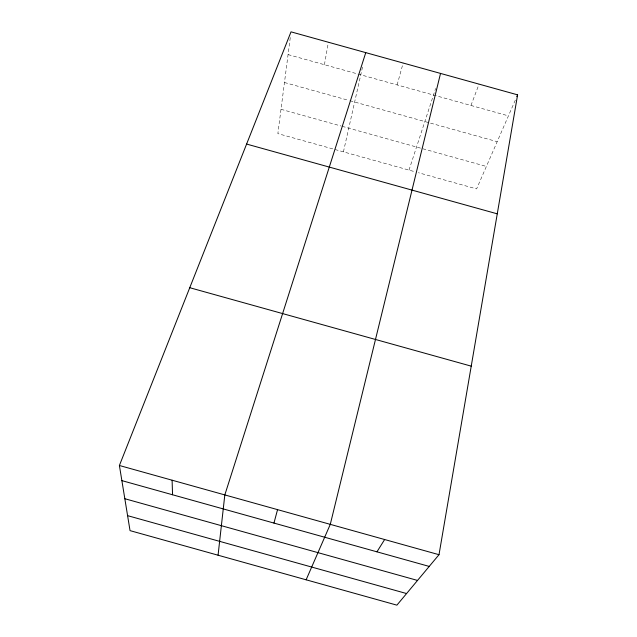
<?xml version="1.0" encoding="UTF-8"?>
<svg xmlns="http://www.w3.org/2000/svg" width="637" height="637" viewBox="0 0 637 637"><rect width="100%" height="100%" fill="white"/><g stroke="black" fill="none" stroke-linecap="round" stroke-linejoin="round"><path stroke-width="0.48" stroke-dasharray="3.19 2.39" d="M290.281 37.535L277.859 133.611L414.639 171.672M324.416 64.703L328.389 42.241M343.423 151.853L362.724 66.137M397.122 84.928L403.149 63.023M409.002 170.103L435.628 88.455M470.958 105.455L479.064 84.132M515.309 100.105L476.595 188.91L418.39 172.715M288.075 54.599L508.43 115.878M284.468 82.507L348.949 100.439M349.896 100.71L497.186 141.677M280.997 109.301L341.225 126.062M342.173 126.325L486.389 166.448"/><path stroke-width="0.96" d="M218.069 555.209L224.821 494.925L365.765 52.632M439.004 554.7L517.602 94.849L291.013 31.85L119.398 465.496L130.036 530.629L396.899 605.15L439.004 554.7L119.398 465.496M440.533 73.422L330.285 524.355L306.126 579.805M273.958 523.081L277.549 509.64M516.838 96.601L517.602 94.849M376.945 551.825L384.637 539.531M246.607 144.066L497.266 213.833M189.762 287.709L471.229 366.148M121.874 480.624L429.227 566.42M124.828 498.723L417.522 580.434M127.591 515.652L406.581 593.549M172.101 480.21L172.555 494.774"/></g></svg>
